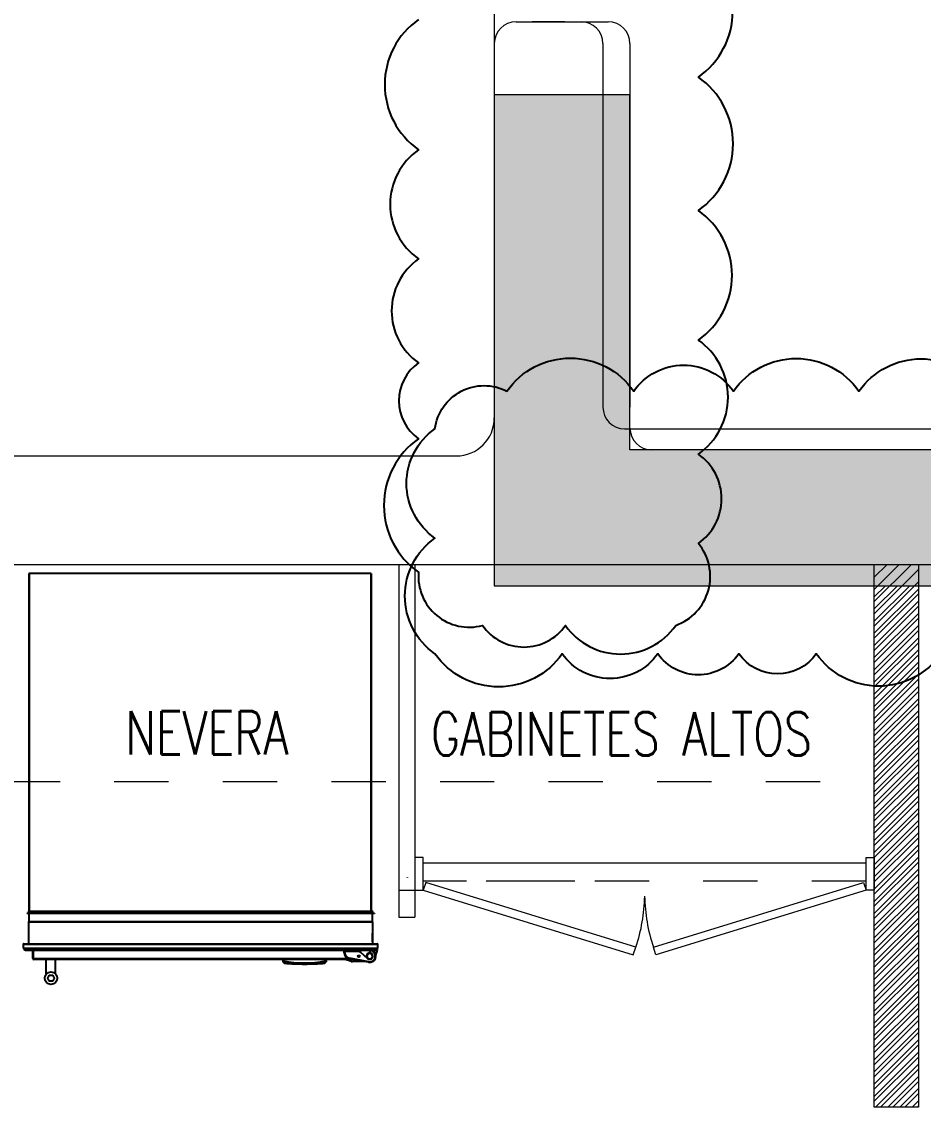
# Model space of a CAD drawing. Header units: metres. Extents: x -232 to 581, y 30 to 789.
# Drawn here: x 112.595 to 114.256, y 662.213 to 664.212 of the extents above; entities that cross this region are included whole.
import ezdxf

# ---------------------------------------------------------------- set-up
doc = ezdxf.new("R2010")
doc.units = ezdxf.units.M
doc.linetypes.add('DASHED', pattern=[0.75, 0.5, -0.25])
for name, color, linetype, lineweight in [('A-WALL', 250, 'Continuous', 20), ('baños', 140, 'Continuous', 0), ('Columnas', 7, 'Continuous', 18), ('MOB FIJOS', 251, 'Continuous', 0), ('PLF 01', 252, 'Continuous', 9), ('PROYECCION', 9, 'DASHED', 0), ('textos', 7, 'Continuous', 0)]:
    doc.layers.add(name, color=color, linetype=linetype, lineweight=lineweight)
doc.layers.add('HATCH', color=8, linetype='Continuous')
doc.layers.add('MOBILIARIOS', color=252, linetype='Continuous')
doc.layers.add('PISO', color=7, linetype='Continuous', lineweight=5, true_color=0xe6e6e6)
doc.styles.add('Arch-Dim', font='romans.shx', dxfattribs={"width": 0.75})
doc.styles.get("Standard").update_dxf_attribs({"font": 'arial.ttf'})

# ---------------------------------------------------------------- blocks, each defined once
blk = doc.blocks.new('27.11.2025 LN09 1ER NIVEL')
at = {"layer": 'PLF 01', "true_color": 0x000000}
h = blk.add_hatch(dxfattribs=at)
h.set_pattern_fill('LINE', color=18, scale=0.005, angle=45)
h.set_pattern_definition([(45, (191.675735, 95.894117), (-0.01122532, 0.01122532), [])])
h.paths.add_polyline_path([(191.0653, 96.0442), (190.9838, 96.0442), (190.9838, 97.0441), (190.9949, 97.0441), (191.0215, 97.0441), (191.0653, 97.0441)])
at = {"layer": 'A-WALL', "color": 18, "true_color": 0x000000, "transparency": 33554684}
for p, q in [((190.3238, 98.0441), (190.4438, 98.0441)), ((190.4138, 98.0441), (190.3538, 98.0441))]:
    blk.add_line(p, q, dxfattribs=at)
at = {"layer": 'A-WALL', "color": 18, "true_color": 0x000000}
for p, q in [((190.2838, 98.0041), (190.2838, 97.3141)), ((190.4838, 98.0041), (190.4838, 97.3341)), ((190.5238, 97.2941), (191.5188, 97.294)), ((183.8538, 97.2441), (190.2138, 97.2441)), ((186.5838, 97.0441), (190.9838, 97.0441)), ((190.9838, 97.0441), (191.1838, 97.0441))]:
    blk.add_line(p, q, dxfattribs=at)
for centre, radius, start, end in [((190.3238, 98.0041), 0.04, 90, 180), ((190.4438, 98.0041), 0.04, 360, 90), ((190.5238, 97.3341), 0.04, 180, 269.9952), ((190.2138, 97.3141), 0.07, 270, 0)]:
    blk.add_arc(centre, radius, start, end, dxfattribs=at)
at = {"layer": 'MOB FIJOS', "color": 18, "true_color": 0x000000}
for p, q in [((190.1076, 97.0441), (190.1076, 96.3941)), ((190.1376, 97.0441), (190.1376, 96.3941)), ((190.1076, 96.3941), (190.1376, 96.3941))]:
    blk.add_line(p, q, dxfattribs=at)
for points in [[(190.1526, 96.5041), (190.1376, 96.5041), (190.1376, 96.4441), (190.1526, 96.4441)], [(190.9688, 96.5041), (190.9838, 96.5041), (190.9838, 96.4441), (190.9688, 96.4441)], [(190.1574, 96.4584), (190.1527, 96.4441), (190.5398, 96.3249), (190.5445, 96.3391)], [(190.964, 96.4584), (190.9687, 96.4441), (190.5816, 96.3249), (190.5769, 96.3391)]]:
    blk.add_lwpolyline(points, close=True, dxfattribs=at)
at = {"layer": 'MOBILIARIOS', "color": 18, "true_color": 0x000000}
for p, q in [((190.0566, 97.0274), (189.4266, 97.0274)), ((189.4266, 97.0274), (189.4266, 96.4052)), ((190.0566, 97.0274), (190.0566, 96.4052)), ((190.0566, 97.0274), (190.0566, 96.4052)), ((190.0566, 97.0243), (190.0566, 97.0243)), ((190.1233, 96.4683), (190.1233, 96.4676)), ((189.4224, 96.4019), (189.4258, 96.4019)), ((189.4265, 96.4013), (189.4224, 96.4013)), ((190.0594, 96.405), (189.4258, 96.405)), ((189.4258, 96.405), (189.4258, 96.4018)), ((189.4258, 96.4018), (190.0594, 96.4018)), ((189.426, 96.4052), (190.0591, 96.4052)), ((190.0591, 96.4016), (189.426, 96.4016)), ((190.0587, 96.4014), (189.4265, 96.4014)), ((189.4265, 96.4014), (189.4265, 96.3862)), ((190.0587, 96.4014), (190.0587, 96.3862)), ((190.0628, 96.4013), (190.0587, 96.4013)), ((190.0594, 96.405), (190.0594, 96.4018)), ((190.0594, 96.4019), (190.0628, 96.4019)), ((190.0628, 96.4019), (190.0628, 96.4013)), ((190.0594, 96.3858), (189.4258, 96.3858)), ((189.4258, 96.3858), (189.4258, 96.3452)), ((189.426, 96.386), (190.0591, 96.386)), ((189.4265, 96.3862), (190.0587, 96.3862)), ((190.0594, 96.3858), (190.0594, 96.3452)), ((190.0594, 96.3733), (190.0594, 96.3479)), ((190.0594, 96.3487), (190.0594, 96.3651)), ((189.4166, 96.3449), (190.0685, 96.3449)), ((189.4166, 96.3373), (189.4166, 96.3449)), ((189.4169, 96.3452), (190.0683, 96.3452)), ((190.0685, 96.3449), (190.0685, 96.3373)), ((189.4166, 96.3373), (190.0685, 96.3373)), ((189.4202, 96.3337), (190.007, 96.3337)), ((189.4338, 96.318), (189.4338, 96.3337)), ((189.4346, 96.318), (189.4346, 96.3337)), ((189.4346, 96.318), (189.4346, 96.3337)), ((190.007, 96.3339), (190.0077, 96.3339)), ((190.007, 96.3288), (190.007, 96.3339)), ((190.007, 96.3288), (190.0077, 96.3288)), ((190.0077, 96.3339), (190.0077, 96.3288)), ((190.0077, 96.3339), (190.0081, 96.3339)), ((190.0081, 96.3288), (190.0081, 96.3339)), ((190.0081, 96.3339), (190.0082, 96.3339)), ((190.0081, 96.3288), (190.0082, 96.3288)), ((190.0082, 96.3337), (190.0082, 96.3317)), ((190.0082, 96.3337), (190.0542, 96.3337)), ((190.0082, 96.3288), (190.0082, 96.3317)), ((190.0082, 96.3317), (190.0093, 96.3317)), ((190.0093, 96.3337), (190.0093, 96.3324)), ((190.0093, 96.3317), (190.0093, 96.3324)), ((190.0093, 96.3311), (190.0093, 96.3324)), ((190.0093, 96.3311), (190.0093, 96.3317)), ((190.0093, 96.3311), (190.0093, 96.3311)), ((190.0342, 96.3311), (190.0093, 96.3311)), ((190.0342, 96.3311), (190.0093, 96.3311)), ((190.0165, 96.3175), (190.0166, 96.3182)), ((190.0166, 96.3182), (190.0523, 96.3119)), ((190.0524, 96.3123), (190.0167, 96.3187)), ((190.0167, 96.3187), (190.0167, 96.3187)), ((190.0524, 96.3124), (190.0167, 96.3187)), ((190.0342, 96.3311), (190.0342, 96.3311)), ((190.0503, 96.3183), (190.0381, 96.3296)), ((190.0381, 96.3296), (190.0381, 96.3296)), ((190.0503, 96.3183), (190.0381, 96.3296)), ((190.0487, 96.3225), (190.0485, 96.3225)), ((190.0485, 96.3225), (190.0485, 96.3204)), ((190.0495, 96.3204), (190.0485, 96.3204)), ((190.0495, 96.3217), (190.0495, 96.3204)), ((190.0495, 96.3204), (190.0495, 96.319)), ((190.0503, 96.3183), (190.0503, 96.3183)), ((190.0542, 96.3339), (190.0542, 96.3339)), ((190.0542, 96.3339), (190.0588, 96.3339)), ((190.0576, 96.3271), (190.0576, 96.3271)), ((190.0588, 96.3339), (190.0592, 96.3339)), ((190.0588, 96.3339), (190.0588, 96.3339)), ((190.0592, 96.3339), (190.0599, 96.3339)), ((190.0599, 96.3337), (190.0649, 96.3337)), ((190.0603, 96.3333), (190.06, 96.3333)), ((190.0604, 96.3308), (190.0604, 96.3307)), ((190.0611, 96.3317), (190.0607, 96.3311)), ((190.0655, 96.3245), (190.0685, 96.3336)), ((190.0682, 96.3339), (190.0662, 96.3339)), ((190.0685, 96.3336), (190.0685, 96.3336)), ((189.4346, 96.318), (189.4338, 96.318)), ((189.4346, 96.318), (189.4346, 96.318)), ((189.4346, 96.318), (190.0148, 96.318)), ((190.0234, 96.3163), (189.4354, 96.3163)), ((189.4757, 96.3162), (189.4585, 96.3162)), ((189.4585, 96.2899), (189.4585, 96.3162)), ((189.4757, 96.2899), (189.4757, 96.3162)), ((189.894, 96.3163), (189.894, 96.3138)), ((189.894, 96.3138), (189.894, 96.3122)), ((189.8946, 96.3139), (189.8946, 96.3163)), ((189.8954, 96.3112), (189.8954, 96.3132)), ((189.8956, 96.3112), (189.8956, 96.3132)), ((189.9724, 96.3132), (189.9724, 96.3112)), ((189.9727, 96.3132), (189.9727, 96.3112)), ((189.9734, 96.3163), (189.9734, 96.3139)), ((189.9741, 96.3138), (189.9741, 96.3163)), ((189.9741, 96.3138), (189.9741, 96.3123)), ((190.0204, 96.3128), (190.0093, 96.3163)), ((190.0522, 96.3112), (190.0165, 96.3175)), ((190.0452, 96.3125), (190.0227, 96.3125)), ((190.0522, 96.3112), (190.0523, 96.3119)), ((190.0524, 96.3123), (190.0524, 96.3124)), ((189.4589, 96.2899), (189.4585, 96.2899)), ((189.4757, 96.2899), (189.4753, 96.2899))]:
    blk.add_line(p, q, dxfattribs=at)
at = {"layer": 'MOBILIARIOS', "color": 18, "true_color": 0x000000, "flags": 128}
for points in [[(189.4346, 96.318), (189.4347, 96.3177), (189.4348, 96.3175)], [(189.8967, 96.3097), (189.8967, 96.3097), (189.8964, 96.3099), (189.896, 96.3104), (189.8954, 96.3111)], [(189.8984, 96.3095), (189.8984, 96.3095), (189.8984, 96.3095), (189.8986, 96.3094), (189.8991, 96.3094), (189.9013, 96.3092), (189.906, 96.3089), (189.9107, 96.3086), (189.9154, 96.3084), (189.9202, 96.3082), (189.9297, 96.308), (189.9393, 96.308), (189.9488, 96.3082), (189.9535, 96.3084), (189.9583, 96.3087), (189.963, 96.309), (189.9653, 96.3091), (189.9669, 96.3092), (189.9679, 96.3093), (189.9686, 96.3094), (189.9693, 96.3094), (189.9695, 96.3095), (189.9696, 96.3095), (189.9696, 96.3095)]]:
    blk.add_lwpolyline(points, dxfattribs=at)
at = {"layer": 'MOBILIARIOS', "color": 18, "true_color": 0x000000}
for centre, radius in [((190.0342, 96.3225), 0.00154), ((189.4671, 96.282), 0.0114), ((189.4671, 96.282), 0.00572)]:
    blk.add_circle(centre, radius, dxfattribs=at)
for centre, radius, start, end in [((189.426, 96.405), 0.000229, 90, 180), ((189.426, 96.4018), 0.000229, 180, 270), ((189.4262, 96.4014), 0.000229, 0, 90), ((190.0589, 96.4014), 0.000229, 90, 180), ((190.0591, 96.405), 0.000229, 0, 90), ((190.0591, 96.4018), 0.000229, 270, 0), ((189.426, 96.3858), 0.000229, 90, 180), ((189.4262, 96.3862), 0.000229, 270, 0), ((190.0589, 96.3862), 0.000229, 180, 270), ((190.0591, 96.3858), 0.000229, 0, 90), ((190.059, 96.3651), 0.000343, 0, 4.1153), ((189.4169, 96.3449), 0.000229, 82.5053, 180), ((190.059, 96.3487), 0.000343, 355.8847, 0), ((190.0683, 96.3449), 0.000229, 0, 97.4947), ((189.4202, 96.3373), 0.00357, 180, 270), ((190.0184, 96.3288), 0.0114, 180, 259.9826), ((190.0184, 96.3288), 0.0108, 180, 259.9826), ((190.0184, 96.3288), 0.0103, 180, 259.9826), ((190.0184, 96.3288), 0.0103, 180, 259.9826), ((190.0342, 96.3254), 0.00571, 47.3928, 90), ((190.0342, 96.3254), 0.00572, 47.3928, 90), ((190.0542, 96.3225), 0.00608, 68.181, 207.7181), ((190.0542, 96.3225), 0.00572, 53.1301, 180), ((190.0487, 96.3217), 0.000801, 0, 90), ((190.0542, 96.3225), 0.00501, 200.5978, 180), ((190.0542, 96.3225), 0.00572, 214.9152, 227.3928), ((190.0542, 96.3225), 0.00573, 227.3928, 53.1301), ((190.0542, 96.3225), 0.00572, 227.3928, 53.1301), ((190.0542, 96.3225), 0.0114, 259.9826, 53.1301), ((190.0542, 96.3225), 0.0108, 259.9826, 53.1301), ((190.0542, 96.3225), 0.0103, 259.9826, 53.1301), ((190.0542, 96.3225), 0.0103, 259.9826, 53.1301), ((190.0628, 96.3339), 0.00857, 180, 233.1301), ((190.0628, 96.3339), 0.00858, 181.4516, 233.1301), ((190.0628, 96.3339), 0.00399, 180, 233.1301), ((190.0628, 96.3339), 0.00401, 180, 233.1301), ((190.0628, 96.3339), 0.00355, 180, 233.1301), ((190.0628, 96.3339), 0.00286, 180, 233.1301), ((190.0603, 96.3336), 0.000343, 270, 2.3947), ((190.0649, 96.3373), 0.00357, 270, 0), ((190.0682, 96.3336), 0.000343, 0, 90), ((189.4354, 96.318), 0.00165, 180, 270), ((189.4372, 96.3182), 0.00258, 185.4162, 227.2115), ((189.4586, 96.3162), 0.000114, 90, 180), ((189.4756, 96.3162), 0.000114, 0, 90), ((189.934, 96.5228), 0.2144, 259.2286, 259.6148), ((189.8944, 96.3132), 0.000724, 70.7945, 128.2963), ((189.934, 96.5228), 0.2126, 259.3283, 280.6717), ((189.8955, 96.313), 0.000179, 56.8689, 136.7695), ((189.8955, 96.3111), 0.000145, 56.421, 161.4517), ((189.934, 96.5228), 0.2131, 259.6146, 280.3854), ((189.934, 96.6422), 0.3333, 263.38, 276.62), ((189.934, 96.6422), 0.3347, 263.5959, 263.8882), ((189.934, 96.6422), 0.3347, 276.1134, 276.4041), ((189.1622, 97.0394), 1.0896, 317.9517, 318.0546), ((189.9725, 96.313), 0.000204, 48.9178, 117.4787), ((189.9725, 96.3111), 0.000132, 10.2337, 131.8936), ((189.934, 96.5228), 0.2144, 280.3852, 280.772), ((189.9736, 96.3135), 0.000521, 38.5016, 122.4076), ((190.0227, 96.3203), 0.00787, 252.5378, 270)]:
    blk.add_arc(centre, radius, start, end, dxfattribs=at)
at = {"layer": 'PISO', "color": 18, "true_color": 0x000000}
for p, q in [((190.2838, 104.4841), (190.2838, 98.0041)), ((190.9688, 96.4941), (190.1526, 96.4941))]:
    blk.add_line(p, q, dxfattribs=at)
at = {"layer": 'PLF 01', "color": 18, "true_color": 0x000000}
blk.add_lwpolyline([(191.0653, 97.0441), (191.0653, 96.0442), (190.9838, 96.0442), (190.9838, 97.0441)], dxfattribs=at)
at = {"layer": 'PROYECCION', "color": 18, "linetype": 'DASHED', "ltscale": 0.1, "true_color": 0x000000}
for p, q in [((186.5838, 96.6441), (190.9826, 96.6441)), ((190.4323, 96.4607), (190.1526, 96.4607)), ((190.9688, 96.4607), (190.1526, 96.4607))]:
    blk.add_line(p, q, dxfattribs=at)
for centre, start, end in [((190.2464, 96.4389), 341.5016, 358.95), ((190.875, 96.4389), 181.05, 198.4984)]:
    blk.add_arc(centre, 0.3144, start, end, dxfattribs=at)
at = {"layer": 'textos', "color": 18, "true_color": 0x000000, "char_height": 0.08, "width": 26.65337, "style": 'Arch-Dim'}
for s, insert, attachment_point in [('\\pxt5.9124,29;NEVERA', (189.9048, 96.774), 3), ('\\pxt5.9124,29;GABINETES ALTOS', (190.1668, 96.7721), 1)]:
    blk.add_mtext(s, dxfattribs=dict(at, insert=insert, attachment_point=attachment_point))
blk = doc.blocks.new('20.03.2026 LN 09 PRIMER NIVEL ARQ')
at = {"layer": 'HATCH'}
h = blk.add_hatch(dxfattribs=at)
h.set_pattern_fill('AR-CONC', color=1, scale=0.00032)
h.set_pattern_definition([(50, (109.59505, -7.243447), (0.058299094, -0.005100507), [0.006096, -0.067056]), (355, (109.59505, -7.24345), (-0.011277895, 0.06113819), [0.0048768, -0.053644987]), (100.451445, (109.59991, -7.24387), (0.0470212, 0.05603768), [0.005180803, -0.056988878]), (46.1842, (109.59505, -7.22719), (0.086745293, -0.013453545), [0.009144, -0.100584]), (96.63556, (109.60228, -7.22831), (0.07596932, 0.07917636), [0.00777121, -0.085483395]), (351.18415, (109.59505, -7.22719), (0.07596932, 0.07917636), [0.00731519, -0.080467114]), (21, (109.60318, -7.231255), (0.048516605, -0.032724863), [0.006096, -0.067056]), (326, (109.60318, -7.231255), (0.01977665, 0.05894015), [0.0048768, -0.0536448]), (71.451445, (109.607223, -7.23398), (0.068293254, 0.026215286), [0.005180803, -0.05698878]), (37.5, (109.595052, -7.243447), (0.000988353, 0.0270576124), [0, -0.05299456, 0, -0.0544576, 0, -0.053848]), (7.5, (109.595052, -7.243447), (0.021382292, 0.032057784), [0, -0.03104896, 0, -0.05177536, 0, -0.0205232]), (327.5, (109.576927, -7.243447), (0.0433889905, -0.001833198), [0, -0.02032, 0, -0.0633984, 0, -0.0841248]), (317.5, (109.5688, -7.243447), (0.047401338, 0.008136477), [0, -0.026416, 0, -0.04210304, 0, -0.0597408])])
h.paths.add_polyline_path([(9.9139, -55.8277), (9.6639, -55.8277), (9.6639, -56.7322), (10.814, -56.7322), (10.814, -56.4822), (9.9139, -56.4822)])
at = {"layer": 'PLF 01'}
h = blk.add_hatch(dxfattribs=at)
h.set_pattern_fill('LINE', color=1, scale=0.005, angle=45)
h.set_pattern_definition([(45, (11.055961, -57.843166), (-0.01122532, 0.01122532), [])])
h.paths.add_polyline_path([(10.4455, -57.6931), (10.364, -57.6931), (10.364, -56.7322), (10.4455, -56.7322)])
at = {"layer": 'A-WALL', "color": 1, "transparency": 33554684}
blk.add_line((9.704, -55.6932), (9.8739, -55.6932), dxfattribs=at)
at = {"layer": 'A-WALL', "color": 1}
for p, q in [((9.664, -55.7332), (9.664, -56.4232)), ((9.9139, -55.7332), (9.9139, -56.4032)), ((3.234, -56.4932), (9.594, -56.4932)), ((5.964, -56.6932), (9.6639, -56.6932))]:
    blk.add_line(p, q, dxfattribs=at)
for centre, radius, start, end in [((9.704, -55.7332), 0.04, 90, 180), ((9.8739, -55.7332), 0.04, 360, 90), ((9.594, -56.4232), 0.07, 270, 0), ((9.9539, -56.4422), 0.04, 180, 269.9952)]:
    blk.add_arc(centre, radius, start, end, dxfattribs=at)
at = {"layer": 'Columnas', "color": 1}
blk.add_lwpolyline([(9.9139, -55.8277), (9.6639, -55.8277), (9.6639, -56.7322), (10.814, -56.7322), (10.814, -56.4822), (9.9139, -56.4822), (9.9139, -55.8277)], dxfattribs=at)
at = {"layer": 'MOB FIJOS', "color": 1}
for p, q in [((9.4878, -56.6932), (9.4878, -57.2932)), ((9.5178, -56.6932), (9.5178, -57.2932)), ((9.4878, -57.2932), (9.5178, -57.2932))]:
    blk.add_line(p, q, dxfattribs=at)
for points in [[(9.5328, -57.2332), (9.5178, -57.2332), (9.5178, -57.2932), (9.5328, -57.2932)], [(10.349, -57.2332), (10.364, -57.2332), (10.364, -57.2932), (10.349, -57.2932)], [(9.5376, -57.2789), (9.5329, -57.2932), (9.92, -57.4124), (9.9247, -57.3982)], [(10.3442, -57.2789), (10.3489, -57.2932), (9.9618, -57.4124), (9.9571, -57.3982)]]:
    blk.add_lwpolyline(points, close=True, dxfattribs=at)
at = {"layer": 'MOBILIARIOS', "color": 1}
for p, q in [((9.4369, -56.7099), (8.8069, -56.7099)), ((8.8069, -56.7099), (8.8069, -57.332)), ((9.4368, -56.7099), (9.4368, -57.332)), ((9.4368, -56.713), (9.4369, -56.713)), ((9.4369, -56.7099), (9.4369, -57.332)), ((9.5036, -57.269), (9.5036, -57.2696)), ((8.8026, -57.3353), (8.806, -57.3353)), ((8.8067, -57.336), (8.8026, -57.336)), ((9.4396, -57.3323), (8.806, -57.3323)), ((8.806, -57.3323), (8.806, -57.3355)), ((8.806, -57.3355), (9.4396, -57.3355)), ((8.8062, -57.332), (9.4394, -57.332)), ((9.4394, -57.3357), (8.8062, -57.3357)), ((9.4389, -57.3359), (8.8067, -57.3359)), ((8.8067, -57.3359), (8.8067, -57.351)), ((9.4389, -57.3359), (9.4389, -57.351)), ((9.4431, -57.336), (9.4389, -57.336)), ((9.4396, -57.3323), (9.4396, -57.3355)), ((9.4396, -57.3353), (9.4431, -57.3353)), ((9.4431, -57.3353), (9.4431, -57.336)), ((9.4396, -57.3515), (8.806, -57.3515)), ((8.806, -57.3515), (8.806, -57.3921)), ((8.8062, -57.3513), (9.4394, -57.3513)), ((8.8067, -57.351), (9.4389, -57.351)), ((9.4396, -57.3515), (9.4396, -57.3921)), ((9.4396, -57.364), (9.4396, -57.3894)), ((9.4396, -57.3885), (9.4396, -57.3722)), ((8.7969, -57.3923), (9.4487, -57.3923)), ((8.7969, -57.4), (8.7969, -57.3923)), ((8.7971, -57.3921), (9.4485, -57.3921)), ((9.4487, -57.3923), (9.4487, -57.4)), ((8.7969, -57.4), (9.4487, -57.4)), ((8.8004, -57.4036), (9.3872, -57.4036)), ((8.814, -57.4193), (8.814, -57.4036)), ((8.8148, -57.4193), (8.8148, -57.4036)), ((8.8149, -57.4193), (8.8149, -57.4036)), ((9.3872, -57.4033), (9.3879, -57.4033)), ((9.3872, -57.4085), (9.3872, -57.4033)), ((9.3872, -57.4085), (9.3879, -57.4085)), ((9.3879, -57.4033), (9.3879, -57.4085)), ((9.3879, -57.4033), (9.3884, -57.4033)), ((9.3884, -57.4085), (9.3884, -57.4033)), ((9.3884, -57.4033), (9.3884, -57.4033)), ((9.3884, -57.4036), (9.3884, -57.4056)), ((9.3884, -57.4036), (9.4344, -57.4036)), ((9.3884, -57.4085), (9.3884, -57.4056)), ((9.3884, -57.4056), (9.3895, -57.4056)), ((9.3884, -57.4085), (9.3884, -57.4085)), ((9.3895, -57.4036), (9.3895, -57.4048)), ((9.3895, -57.4056), (9.3895, -57.4048)), ((9.3895, -57.4062), (9.3895, -57.4048)), ((9.3895, -57.4062), (9.3895, -57.4056)), ((9.3895, -57.4062), (9.3895, -57.4062)), ((9.4144, -57.4062), (9.3895, -57.4062)), ((9.4144, -57.4062), (9.3895, -57.4062)), ((9.4326, -57.4249), (9.3969, -57.4186)), ((9.3969, -57.4186), (9.3969, -57.4186)), ((9.4326, -57.4249), (9.3969, -57.4186)), ((9.4144, -57.4062), (9.4144, -57.4062)), ((9.4306, -57.419), (9.4183, -57.4077)), ((9.4183, -57.4077), (9.4183, -57.4077)), ((9.4306, -57.419), (9.4183, -57.4077)), ((9.4289, -57.4148), (9.4287, -57.4148)), ((9.4287, -57.4148), (9.4287, -57.4169)), ((9.4297, -57.4169), (9.4287, -57.4169)), ((9.4297, -57.4156), (9.4297, -57.4169)), ((9.4297, -57.4169), (9.4297, -57.4182)), ((9.4344, -57.4033), (9.4344, -57.4033)), ((9.4344, -57.4033), (9.439, -57.4033)), ((9.4379, -57.4102), (9.4379, -57.4102)), ((9.439, -57.4033), (9.4395, -57.4033)), ((9.439, -57.4033), (9.439, -57.4033)), ((9.4395, -57.4033), (9.4402, -57.4033)), ((9.4402, -57.4036), (9.4452, -57.4036)), ((9.4405, -57.404), (9.4402, -57.404)), ((9.4406, -57.4065), (9.4406, -57.4065)), ((9.4413, -57.4056), (9.4409, -57.4062)), ((9.4457, -57.4128), (9.4487, -57.4037)), ((9.4484, -57.4033), (9.4464, -57.4033)), ((9.4487, -57.4037), (9.4487, -57.4037)), ((8.8148, -57.4193), (8.814, -57.4193)), ((8.8149, -57.4193), (8.8149, -57.4193)), ((8.8149, -57.4193), (9.395, -57.4193)), ((9.4036, -57.421), (8.8157, -57.421)), ((8.8559, -57.4211), (8.8387, -57.4211)), ((8.8387, -57.4474), (8.8387, -57.4211)), ((8.8559, -57.4474), (8.8559, -57.4211)), ((9.2742, -57.421), (9.2742, -57.4235)), ((9.2742, -57.4235), (9.2742, -57.425)), ((9.2749, -57.4234), (9.2749, -57.421)), ((9.2756, -57.4261), (9.2756, -57.4241)), ((9.2758, -57.4261), (9.2758, -57.4241)), ((9.3526, -57.4241), (9.3526, -57.4261)), ((9.3529, -57.4241), (9.3529, -57.4261)), ((9.3536, -57.421), (9.3536, -57.4234)), ((9.3543, -57.4235), (9.3543, -57.421)), ((9.3543, -57.4235), (9.3543, -57.425)), ((9.4006, -57.4244), (9.3895, -57.421)), ((9.3967, -57.4197), (9.3968, -57.4191)), ((9.4324, -57.4261), (9.3967, -57.4197)), ((9.3968, -57.4191), (9.4326, -57.4254)), ((9.4254, -57.4248), (9.403, -57.4248)), ((9.4306, -57.419), (9.4306, -57.419)), ((9.4324, -57.4261), (9.4326, -57.4254)), ((9.4326, -57.4249), (9.4326, -57.4249)), ((8.8391, -57.4474), (8.8387, -57.4474)), ((8.8559, -57.4474), (8.8556, -57.4474))]:
    blk.add_line(p, q, dxfattribs=at)
at = {"layer": 'MOBILIARIOS', "color": 1, "flags": 128}
for points in [[(8.8148, -57.4193), (8.8149, -57.4196), (8.815, -57.4198)], [(9.2769, -57.4276), (9.2769, -57.4276), (9.2767, -57.4274), (9.2762, -57.4269), (9.2756, -57.4262)], [(9.2786, -57.4278), (9.2786, -57.4278), (9.2786, -57.4278), (9.2788, -57.4278), (9.2793, -57.4279), (9.2816, -57.4281), (9.2862, -57.4284), (9.2909, -57.4287), (9.2957, -57.4289), (9.3004, -57.4291), (9.31, -57.4293), (9.3195, -57.4293), (9.329, -57.4291), (9.3338, -57.4289), (9.3385, -57.4286), (9.3432, -57.4283), (9.3455, -57.4282), (9.3471, -57.428), (9.3481, -57.428), (9.3488, -57.4279), (9.3495, -57.4279), (9.3497, -57.4278), (9.3498, -57.4278), (9.3499, -57.4278)]]:
    blk.add_lwpolyline(points, dxfattribs=at)
at = {"layer": 'MOBILIARIOS', "color": 1}
for centre, radius in [((9.4144, -57.4148), 0.00154), ((8.8473, -57.4553), 0.0114), ((8.8473, -57.4553), 0.00572)]:
    blk.add_circle(centre, radius, dxfattribs=at)
for centre, radius, start, end in [((8.8062, -57.3323), 0.000229, 90, 180), ((8.8062, -57.3355), 0.000229, 180, 270), ((8.8065, -57.3359), 0.000229, 0, 90), ((9.4391, -57.3359), 0.000229, 90, 180), ((9.4394, -57.3323), 0.000229, 0, 90), ((9.4394, -57.3355), 0.000229, 270, 0), ((8.8062, -57.3515), 0.000229, 90, 180), ((8.8065, -57.351), 0.000229, 270, 0), ((9.4391, -57.351), 0.000229, 180, 270), ((9.4394, -57.3515), 0.000229, 0, 90), ((9.4392, -57.3722), 0.000343, 0, 4.1153), ((8.7971, -57.3923), 0.000229, 82.5053, 180), ((9.4392, -57.3885), 0.000343, 355.8847, 0), ((9.4485, -57.3923), 0.000229, 0, 97.4947), ((8.8004, -57.4), 0.00357, 180, 270), ((9.3987, -57.4085), 0.0114, 180, 259.9826), ((9.3987, -57.4085), 0.0108, 180, 259.9826), ((9.3987, -57.4085), 0.0103, 180, 259.9826), ((9.3987, -57.4085), 0.0103, 180, 259.9826), ((9.4144, -57.4119), 0.00571, 47.3928, 90), ((9.4144, -57.4119), 0.00572, 47.3928, 90), ((9.4344, -57.4148), 0.00608, 68.181, 207.7181), ((9.4344, -57.4148), 0.00572, 53.1301, 180), ((9.4289, -57.4156), 0.000801, 0, 90), ((9.4344, -57.4148), 0.00501, 200.5978, 180), ((9.4344, -57.4148), 0.00572, 214.9152, 227.3928), ((9.4344, -57.4148), 0.00573, 227.3928, 53.1301), ((9.4344, -57.4148), 0.00572, 227.3928, 53.1301), ((9.4344, -57.4148), 0.0114, 259.9826, 53.1301), ((9.4344, -57.4148), 0.0108, 259.9826, 53.1301), ((9.4344, -57.4148), 0.0103, 259.9826, 53.1301), ((9.4344, -57.4148), 0.0103, 259.9826, 53.1301), ((9.443, -57.4033), 0.00857, 180, 233.1301), ((9.443, -57.4033), 0.00858, 181.4516, 233.1301), ((9.443, -57.4033), 0.00399, 180, 233.1301), ((9.443, -57.4033), 0.00401, 180, 233.1301), ((9.443, -57.4033), 0.00355, 180, 233.1301), ((9.443, -57.4033), 0.00286, 180, 233.1301), ((9.4405, -57.4037), 0.000343, 270, 2.3947), ((9.4452, -57.4), 0.00357, 270, 0), ((9.4484, -57.4037), 0.000343, 0, 90), ((8.8157, -57.4193), 0.00165, 180, 270), ((8.8174, -57.4191), 0.00258, 185.4162, 227.2115), ((8.8389, -57.4211), 0.000114, 90, 180), ((8.8558, -57.4211), 0.000114, 0, 90), ((9.2746, -57.424), 0.000724, 70.7945, 128.2963), ((9.3142, -57.2145), 0.2144, 259.2286, 259.6148), ((9.3142, -57.2145), 0.2126, 259.3283, 280.6717), ((9.2757, -57.4242), 0.000179, 56.8689, 136.7695), ((9.2757, -57.4262), 0.000145, 56.421, 161.4517), ((9.3142, -57.2145), 0.2131, 259.6146, 280.3854), ((9.3142, -57.0951), 0.3333, 263.38, 276.62), ((9.3142, -57.0951), 0.3347, 263.5959, 263.8882), ((9.3142, -57.0951), 0.3347, 276.1134, 276.4041), ((8.5424, -56.6978), 1.0896, 317.9517, 318.0546), ((9.3527, -57.4243), 0.000204, 48.9178, 117.4787), ((9.3527, -57.4262), 0.000132, 10.2337, 131.8936), ((9.3142, -57.2145), 0.2144, 280.3852, 280.772), ((9.3539, -57.4238), 0.000521, 38.5016, 122.4076), ((9.403, -57.4169), 0.00787, 252.5378, 270)]:
    blk.add_arc(centre, radius, start, end, dxfattribs=at)
at = {"layer": 'PISO', "color": 1}
for p, q in [((9.664, -49.2532), (9.664, -55.7332)), ((10.349, -57.2432), (9.5328, -57.2432))]:
    blk.add_line(p, q, dxfattribs=at)
at = {"layer": 'PLF 01', "color": 1}
blk.add_lwpolyline([(10.4455, -56.7322), (10.4455, -57.6931), (10.364, -57.6931), (10.364, -56.7322)], dxfattribs=at)
at = {"layer": 'PROYECCION', "color": 1, "linetype": 'DASHED', "ltscale": 0.1}
for p, q in [((5.964, -57.0932), (10.3628, -57.0932)), ((9.8125, -57.2765), (9.5328, -57.2765)), ((10.349, -57.2765), (9.5328, -57.2765))]:
    blk.add_line(p, q, dxfattribs=at)
for centre, start, end in [((9.6266, -57.2984), 341.5016, 358.95), ((10.2552, -57.2984), 181.05, 198.4984)]:
    blk.add_arc(centre, 0.3144, start, end, dxfattribs=at)
at = {"layer": 'baños', "color": 1, "linetype": 'Continuous'}
for tag, p in [('MODELNUMBER', (-12.0611, -62.0707)), ('MATERIAL', (-12.0611, -62.0709)), ('PRODUCT', (-12.0611, -62.0708)), ('TRADENAME', (-12.0611, -62.0708))]:
    blk.add_attdef(tag, p, '', height=0.0000254, rotation=359.9999, dxfattribs=at)
at = {"layer": 'textos', "color": 1, "char_height": 0.08, "width": 26.65337, "style": 'Arch-Dim'}
for s, insert, attachment_point in [('\\pxt5.9124,29;NEVERA', (9.285, -56.9633), 3), ('\\pxt5.9124,29;GABINETES ALTOS', (9.547, -56.9652), 1)]:
    blk.add_mtext(s, dxfattribs=dict(at, insert=insert, attachment_point=attachment_point))

msp = doc.modelspace()

# ---------------------------------------------------------------- linework, layer by layer
at = {"color": 6}
for points in [[(113.3263, 664.2166, 0.520567), (113.3263, 663.9767, 0.520567), (113.3263, 663.7754, 0.520567), (113.3263, 663.584, 0.520567), (113.3263, 663.4441, 0.520567), (113.3263, 663.1984, 0.520567), (113.444, 663.1003, 0.520567), (113.5969, 663.1003, 0.520567), (113.7999, 663.1003, 0.520567), (113.8416, 663.2514, 0.520567), (113.8416, 663.4158, 0.520567), (113.8416, 663.6259, 0.520567), (113.8416, 663.8647, 0.520567), (113.8416, 664.1104, 0.520567), (113.8416, 664.3536, 0.520567)], [(114.2885, 663.0481, -0.520567), (114.0589, 663.0481, -0.520567), (113.9162, 663.0481, -0.520567), (113.7669, 663.0481, -0.520567), (113.5908, 663.0481, -0.520567), (113.3565, 663.0481, -0.520567), (113.3565, 663.2611, -0.520567), (113.3565, 663.4625, -0.520567), (113.489, 663.5319, -0.520567), (113.7226, 663.5319, -0.520567), (113.9062, 663.5319, -0.520567), (114.1375, 663.5319, -0.520567), (114.3662, 663.5319, -0.520567)]]:
    msp.add_lwpolyline(points, format="xyb", dxfattribs=at)

# ---------------------------------------------------------------- block references
at = {"color": 1}
for name, p in [('20.03.2026 LN 09 PRIMER NIVEL ARQ', (103.8018, 719.9057)), ('27.11.2025 LN09 1ER NIVEL', (-76.818, 566.1684))]:
    msp.add_blockref(name, p, dxfattribs=at)

doc.saveas('drawing.dxf')
